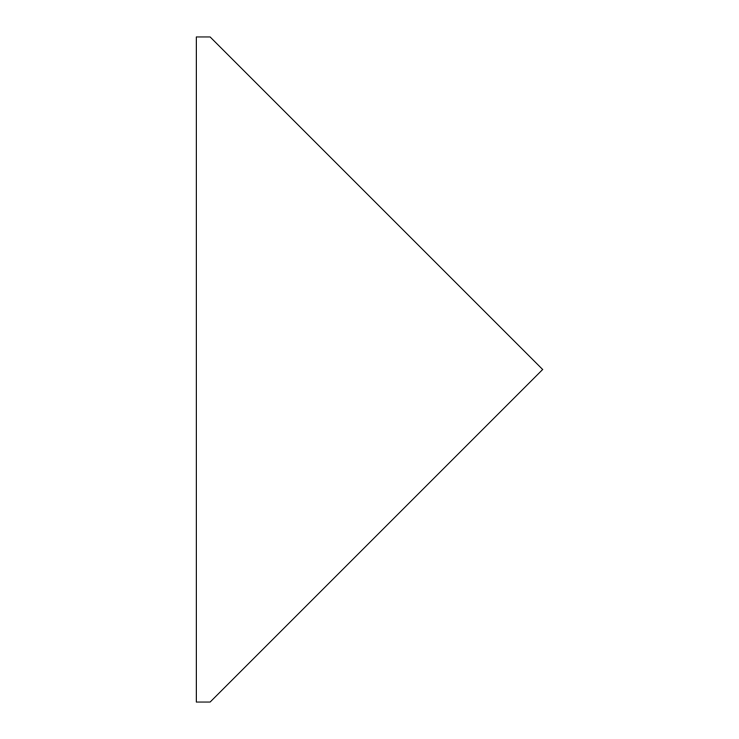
<?xml version="1.0" encoding="UTF-8"?>
<svg xmlns="http://www.w3.org/2000/svg" width="739" height="739" viewBox="0 0 739 739"><rect width="100%" height="100%" fill="white"/><g stroke="black" fill="none" stroke-linecap="round" stroke-linejoin="round"><path stroke-width="1.11" d="M542.675 369.5L210.125 702.05L196.325 702.05L196.325 36.95L210.125 36.95L542.675 369.5"/></g></svg>
